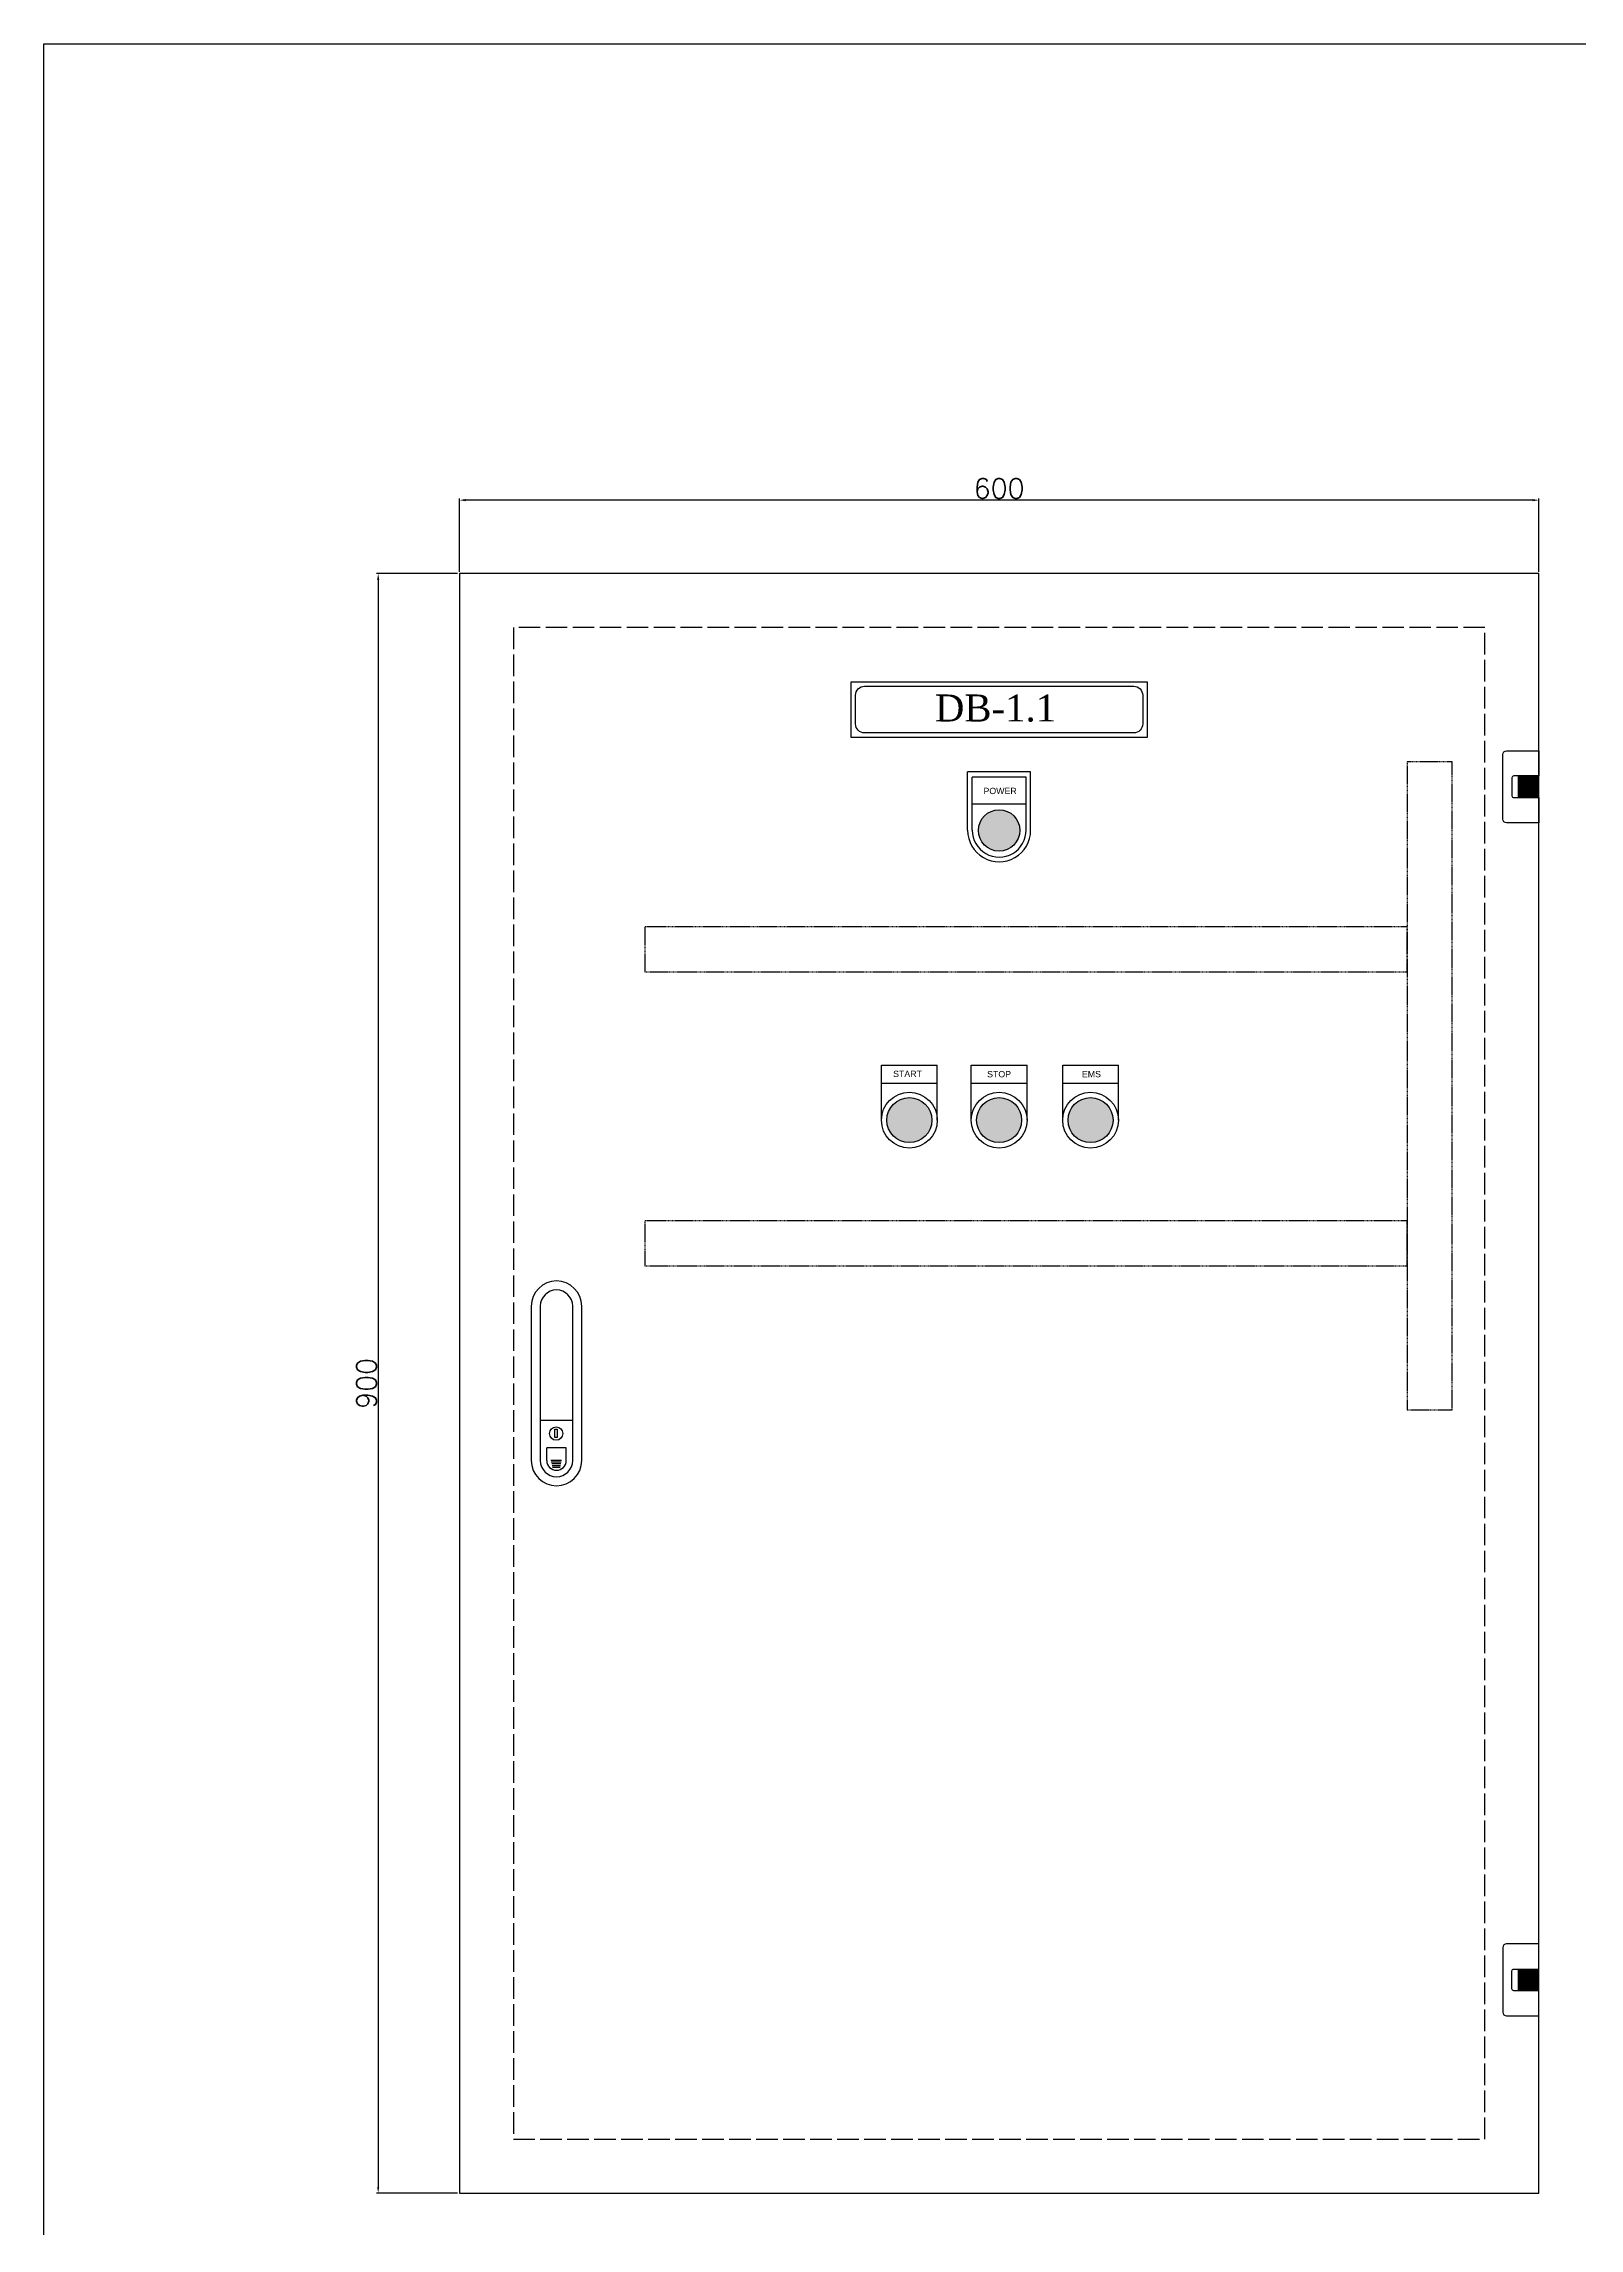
# Model space of a CAD drawing. Header units: inches. Extents: x 14 to 2932, y 13 to 1968.
# Drawn here: x 14 to 867, y 754 to 1968 of the extents above; entities that cross this region are included whole.
import ezdxf

# ---------------------------------------------------------------- set-up
doc = ezdxf.new("R2010")
doc.units = ezdxf.units.IN
doc.header["$MEASUREMENT"] = 0
doc.linetypes.add('ACAD_ISO02W100', pattern=[15, 12, -3])
doc.linetypes.add('DASHED', pattern=[0.75, 0.5, -0.25])
for name, color, linetype in [('3', 7, 'Continuous'), ('9-DIM', 7, 'Continuous'), ('BHT Line', 7, 'Continuous')]:
    doc.layers.add(name, color=color, linetype=linetype)
doc.styles.get("Standard").update_dxf_attribs({"font": 'arial.ttf'})
doc.styles.add('TEXT DIM TỦ', font='romans.shx', dxfattribs={"height": 11})
doc.styles.add('text tủ 17.7', font='arial.ttf', dxfattribs={"height": 15})
doc.dimstyles.new('DIM TỦ ĐIỆN', dxfattribs={"dimtxt": 11, "dimasz": 3.5, "dimexe": 1, "dimexo": 1, "dimgap": 1, "dimtad": 1, "dimtoh": 1, "dimdsep": 46, "dimtxsty": 'TEXT DIM TỦ', "dimcen": 0, "dimclrd": 6, "dimclre": 6, "dimclrt": 256, "dimadec": 0, "dimazin": 2, "dimtfac": 1, "dimtmove": 0, "dimatfit": 3, "dimfxl": 1, "dimtfillclr": 256, "dimtolj": 1, "dimtzin": 0, "dimarcsym": 1})

# ---------------------------------------------------------------- blocks, each defined once
blk = doc.blocks.new('*D31')
at = {"layer": '9-DIM', "color": 6, "lineweight": -2, "transparency": 16777216}
for p, q in [((244, 1673.4), (198.9, 1673.4)), ((199.9, 1669.9), (199.9, 776.9)), ((244, 773.4), (198.9, 773.4))]:
    blk.add_line(p, q, dxfattribs=at)
at = {"layer": '9-DIM', "color": 6, "transparency": 16777216}
for points in [[(199.3, 1669.9), (200.5, 1669.9), (199.9, 1673.4)], [(199.3, 776.9), (200.5, 776.9), (199.9, 773.4)]]:
    blk.add_solid(points, dxfattribs=at)
at = {"layer": 'Defpoints', "color": 0, "transparency": 16777216}
for p in [(245, 1673.4), (199.9, 773.4), (245, 773.4)]:
    blk.add_point(p, dxfattribs=at)
at = {"layer": '9-DIM', "transparency": 16777216, "insert": (193.4, 1223.4), "char_height": 11, "attachment_point": 5, "rotation": 90, "style": 'TEXT DIM TỦ'}
blk.add_mtext('\\A1;900', dxfattribs=at)
blk = doc.blocks.new('*D32')
at = {"layer": '9-DIM', "color": 6, "lineweight": -2, "transparency": 16777216}
for p, q in [((245, 1674.4), (245, 1715.2)), ((841.5, 1714.2), (248.5, 1714.2)), ((845, 1674.4), (845, 1715.2))]:
    blk.add_line(p, q, dxfattribs=at)
at = {"layer": '9-DIM', "color": 6, "transparency": 16777216}
for points in [[(248.5, 1714.8), (248.5, 1713.6), (245, 1714.2)], [(841.5, 1714.8), (841.5, 1713.6), (845, 1714.2)]]:
    blk.add_solid(points, dxfattribs=at)
at = {"layer": 'Defpoints', "color": 0, "transparency": 16777216}
for p in [(245, 1714.2), (245, 1673.4), (845, 1673.4)]:
    blk.add_point(p, dxfattribs=at)
at = {"layer": '9-DIM', "transparency": 16777216, "insert": (545, 1720.7), "char_height": 11, "attachment_point": 5, "style": 'TEXT DIM TỦ'}
blk.add_mtext('\\A1;600', dxfattribs=at)
blk = doc.blocks.new('A$C067f2fd1')
at = {"layer": 'BHT Line'}
blk.add_line((5, 36.5), (23, 36.5), dxfattribs=at)
at = {"layer": 'BHT Line', "color": 5}
for p, q in [((8.6, 14), (8.6, 21)), ((19.4, 21), (8.6, 21)), ((10.9, 14.3), (16.8, 14.3)), ((11.1, 13.3), (16.6, 13.3)), ((11.4, 12.3), (16.4, 12.3)), ((19.4, 14), (19.4, 21)), ((11.6, 11.3), (16.2, 11.3)), ((11.6, 11.3), (16.2, 11.3)), ((11.8, 10.3), (16, 10.3))]:
    blk.add_line(p, q, dxfattribs=at)
at = {"layer": 'BHT Line'}
for points in [[(0, 99.8), (0, 14)], [(5, 99.8), (5, 14)], [(23, 14), (23, 99.8)], [(28, 14), (28, 99.8)]]:
    blk.add_lwpolyline(points, dxfattribs=at)
at = {"layer": 'BHT Line', "color": 5}
blk.add_lwpolyline([(13, 31.4), (14.3, 31.4), (14.3, 26.9), (13, 26.9)], close=True, dxfattribs=at)
blk.add_circle((13.8, 29), 3.68, dxfattribs=at)
at = {"layer": 'BHT Line'}
for centre, radius, start, end in [((14, 99.8), 14, 0, 180), ((14, 99.8), 9, 0, 180), ((14, 14), 14, 180, 0), ((14, 14), 9, 180, 0)]:
    blk.add_arc(centre, radius, start, end, dxfattribs=at)
at = {"layer": 'BHT Line', "color": 5}
blk.add_arc((14, 14), 5.41, 180, 0, dxfattribs=at)
blk = doc.blocks.new('Hinder')
blk.add_lwpolyline([(0, -6), (14, -6, 0.414214), (15, -5), (15, 5, 0.414214), (14, 6), (0, 6), (0, 20), (18, 20, -0.414214), (20, 18), (20, -18, -0.414214), (18, -20), (0, -20)], format="xyb", close=True)
at = {"const_width": 11.8}
blk.add_lwpolyline([(0, 0), (11.8, 0)], dxfattribs=at)

msp = doc.modelspace()

# ---------------------------------------------------------------- hatches: boundary and pattern name
at = {"layer": '3', "lineweight": 40, "true_color": 0xffffff}
h = msp.add_hatch(color=7, dxfattribs=at)
h.dxf.hatch_style = 1
h.paths.add_polyline_path([(608.328, 1369.666, 1), (583.328, 1369.666, 1)])
at = {"layer": 'BHT Line'}
msp.add_hatch(color=5, dxfattribs=at).paths.add_polyline_path([(556.511, 1530.675, 1), (533.511, 1530.675, 1)])
h = msp.add_hatch(color=3, dxfattribs=at)
h.set_gradient(color1=(0, 255, 0), color2=(0, 219, 0), one_color=1, tint=0.43)
h.paths.add_polyline_path([(507.615, 1369.666, 1), (482.615, 1369.666, 1)])
h = msp.add_hatch(color=1, dxfattribs=at)
h.set_gradient(color1=(255, 0, 0), color2=(219, 0, 0), one_color=1, tint=0.43)
h.paths.add_polyline_path([(557.511, 1369.666, 1), (532.511, 1369.666, 1)])
h = msp.add_hatch(color=1, dxfattribs=at)
h.set_gradient(color1=(255, 0, 0), color2=(219, 0, 0), one_color=1, tint=0.43)
h.paths.add_polyline_path([(608.328, 1369.666, 1), (583.328, 1369.666, 1)])

# ---------------------------------------------------------------- linework, layer by layer
for points in [[(13.984, 1967.851), (2932.322, 1967.851), (2932.322, 12.918), (13.984, 12.918)], [(462.718, 1613.296), (627.303, 1613.296), (627.303, 1582.331), (462.718, 1582.331)]]:
    msp.add_lwpolyline(points, close=True)
at = {"color": 2}
msp.add_lwpolyline([(245.011, 773.416), (845.011, 773.416), (845.011, 1673.416), (245.011, 1673.416)], close=True, dxfattribs=at)
at = {"color": 252, "linetype": 'ACAD_ISO02W100'}
msp.add_lwpolyline([(275.011, 803.416), (815.011, 803.416), (815.011, 1643.416), (275.011, 1643.416)], close=True, dxfattribs=at)
msp.add_lwpolyline([(470.218, 1610.796), (619.803, 1610.796, -0.41421356), (624.803, 1605.796), (624.803, 1589.831, -0.41421356), (619.803, 1584.831), (470.218, 1584.831, -0.41421356), (465.218, 1589.831), (465.218, 1605.796, -0.41421356)], format="xyb", close=True)
at = {"color": 4, "linetype": 'DASHED'}
for points in [[(796.738, 1208.652), (796.738, 1568.843), (771.738, 1568.843), (771.738, 1208.652)], [(348.031, 1452.118), (771.738, 1452.118), (771.738, 1477.118), (348.031, 1477.118)], [(348.031, 1288.764), (771.738, 1288.764), (771.738, 1313.764), (348.031, 1313.764)]]:
    msp.add_lwpolyline(points, close=True, dxfattribs=at)
at = {"layer": 'BHT Line'}
for p, q in [((562.51, 1563.175), (527.511, 1563.175)), ((527.511, 1530.765), (527.511, 1563.175)), ((530.011, 1530.855), (530.011, 1560.175)), ((560.01, 1560.175), (530.011, 1560.175)), ((560.01, 1530.765), (560.01, 1560.175)), ((562.51, 1530.765), (562.51, 1563.175))]:
    msp.add_line(p, q, dxfattribs=at)
at = {"layer": 'BHT Line', "color": 0}
msp.add_line((530.011, 1545.47), (560.01, 1545.47), dxfattribs=at)
at = {"layer": 'BHT Line', "ltscale": 15}
for p, q in [((479.615, 1369.666), (479.615, 1400.154)), ((479.615, 1400.154), (510.615, 1400.154)), ((510.615, 1369.666), (510.615, 1400.154)), ((529.511, 1369.666), (529.511, 1400.154)), ((529.511, 1400.154), (560.511, 1400.154)), ((560.511, 1369.666), (560.511, 1400.154)), ((580.328, 1369.666), (580.328, 1400.154)), ((580.328, 1400.154), (611.328, 1400.154)), ((611.328, 1369.666), (611.328, 1400.154)), ((479.615, 1390.154), (510.615, 1390.154)), ((529.511, 1390.154), (560.511, 1390.154)), ((580.328, 1390.154), (611.328, 1390.154))]:
    msp.add_line(p, q, dxfattribs=at)
at = {"layer": 'BHT Line', "color": 5, "ltscale": 0.1}
msp.add_circle((545.011, 1530.675), 11.5, dxfattribs=at)
at = {"layer": 'BHT Line', "ltscale": 15}
for centre, radius in [((495.115, 1369.666), 15.5), ((545.011, 1369.666), 15.5), ((595.828, 1369.666), 15.5), ((495.115, 1369.666), 12.5), ((545.011, 1369.666), 12.5), ((595.828, 1369.666), 12.5)]:
    msp.add_circle(centre, radius, dxfattribs=at)
at = {"layer": 'BHT Line'}
for centre, radius, start, end in [((545.011, 1530.675), 17.5, 179.705335, 0.294665), ((545.011, 1530.855), 15, 180, 0.343777)]:
    msp.add_arc(centre, radius, start, end, dxfattribs=at)

# ---------------------------------------------------------------- block references
msp.add_blockref('A$C067f2fd1', (285.011, 1166.497))
at = {"layer": 'BHT Line', "linetype": 'Continuous', "rotation": 180}
msp.add_blockref('Hinder', (845.011, 1554.924), dxfattribs=at)
at = {"layer": 'BHT Line', "linetype": 'Continuous', "xscale": -1}
msp.add_blockref('Hinder', (845.011, 891.909), dxfattribs=at)

# ---------------------------------------------------------------- texts
at = {"insert": (467.064, 1606.201), "char_height": 15, "attachment_point": 1}
msp.add_mtext_dynamic_manual_height_columns('\\pxqc;{\\fTimes New Roman|b0|i0|c0|p18;DB-1.1}', width=151.84842, gutter_width=20, heights=[0], dxfattribs=at)
at = {"lineweight": 40, "char_height": 3.5, "attachment_point": 1, "style": 'text tủ 17.7'}
for s, insert in [('POWER', (536.318, 1554.359)), ('START', (486.082, 1397.141)), (' STOP', (536.971, 1396.971)), ('EMS', (591.004, 1397.02))]:
    msp.add_mtext_dynamic_manual_height_columns(s, width=36.14764, gutter_width=75, heights=[0], dxfattribs=dict(at, insert=insert))

# ---------------------------------------------------------------- dimensions: what is measured, and where the dimension line sits
at = {"layer": '9-DIM'}
dim = msp.add_linear_dim(base=(245.011, 1714.215), p1=(845.011, 1673.416), p2=(245.011, 1673.416), dimstyle='DIM TỦ ĐIỆN', dxfattribs=at)
dim.commit()
dim.dimension.update_dxf_attribs({"geometry": '*D32', "text_midpoint": (545.011, 1720.715)})
dim = msp.add_linear_dim(base=(199.918, 773.416), p1=(245.011, 1673.416), p2=(245.011, 773.416), angle=90, dimstyle='DIM TỦ ĐIỆN', dxfattribs=at)
dim.commit()
dim.dimension.update_dxf_attribs({"geometry": '*D31', "text_midpoint": (193.418, 1223.416)})

doc.saveas('drawing.dxf')
